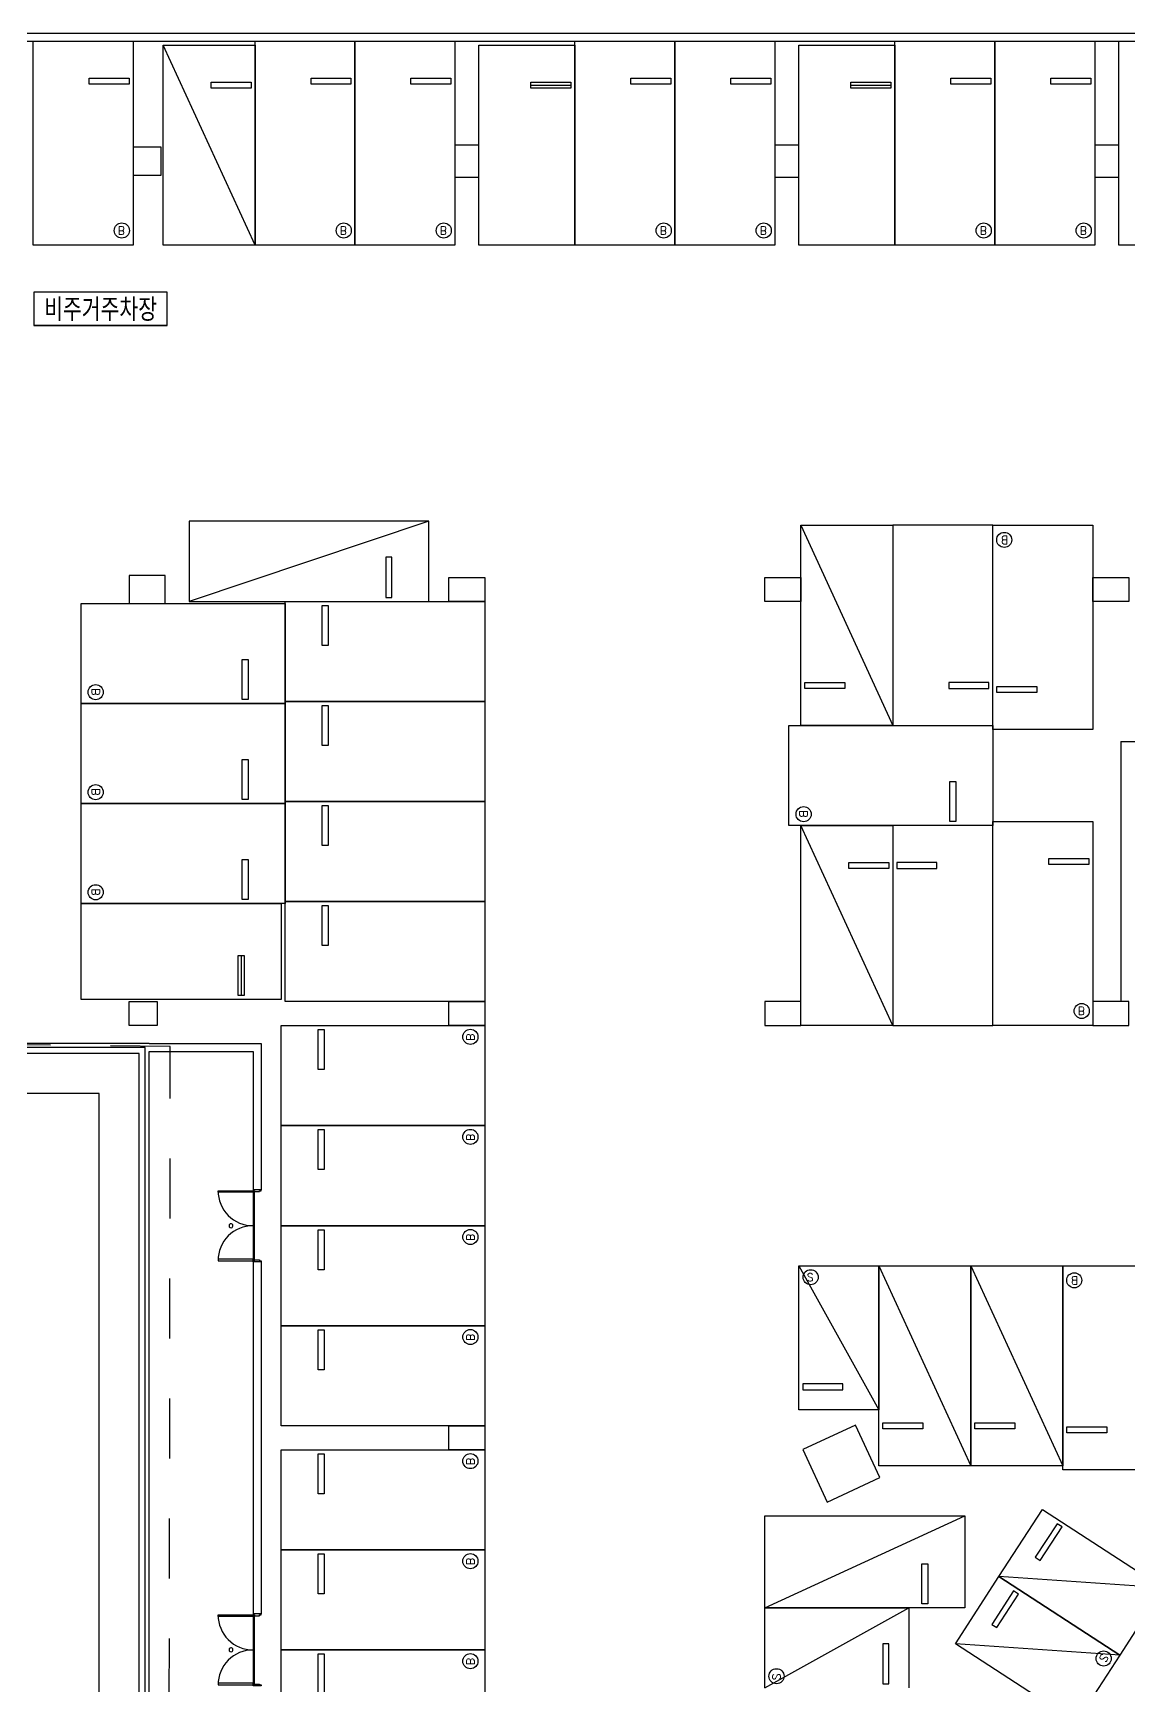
# Model space of a CAD drawing. Header units: millimetres. Extents: x -7614 to 421357, y 87385 to 341757.
# Drawn here: x 321320 to 348720, y 132727 to 174027 of the extents above; entities that cross this region are included whole.
import ezdxf
from ezdxf.enums import TextEntityAlignment as Align

# ---------------------------------------------------------------- set-up
doc = ezdxf.new("R2010")
doc.units = ezdxf.units.MM
doc.header["$LTSCALE"] = 600
doc.header["$MEASUREMENT"] = 0
doc.linetypes.add('HIDDEN', pattern=[2, 1, -1])
for name, color, linetype in [('e-plan', 9, 'CONTINUOUS'), ('e-room-box', 7, 'CONTINUOUS'), ('e-text', 6, 'CONTINUOUS')]:
    doc.layers.add(name, color=color, linetype=linetype)
doc.styles.add('kiahn', font='romans.shx', dxfattribs={"bigfont": 'cadhs.shx'})
doc.styles.add('돋움', font='Dotum.ttf')

msp = doc.modelspace()

# ---------------------------------------------------------------- linework, layer by layer
at = {"layer": 'e-plan'}
for p, q in [((299820, 174027), (351820, 174027)), ((300020, 173827), (351620, 173827)), ((321320, 173827), (323820, 173827)), ((321320, 168727), (321320, 173827)), ((323820, 173827), (323820, 168727)), ((326870, 168727), (324570, 173727)), ((324570, 173727), (326870, 173727)), ((324570, 168727), (324570, 173727)), ((326870, 173827), (329370, 173827)), ((326870, 168727), (326870, 173827)), ((326870, 173727), (326870, 168727)), ((329370, 173827), (331870, 173827)), ((329370, 168727), (329370, 173827)), ((329370, 173827), (329370, 168727)), ((331870, 173827), (331870, 168727)), ((332470, 173727), (334870, 173727)), ((332470, 168727), (332470, 173727)), ((334870, 173827), (337370, 173827)), ((334870, 168727), (334870, 173827)), ((334870, 173727), (334870, 168727)), ((337370, 173827), (339870, 173827)), ((337370, 168727), (337370, 173827)), ((337370, 173827), (337370, 168727)), ((339870, 173827), (339870, 168727)), ((340470, 173727), (342870, 173727)), ((340470, 168727), (340470, 173727)), ((342870, 173827), (345370, 173827)), ((342870, 168727), (342870, 173827)), ((342870, 173727), (342870, 168727)), ((345370, 173827), (345370, 168727)), ((345370, 173827), (347870, 173827)), ((345370, 168727), (345370, 173827)), ((347870, 173827), (347870, 168727)), ((348470, 173827), (350970, 173827)), ((348470, 168727), (348470, 173827)), ((322720, 172752), (322720, 172902)), ((322720, 172902), (323720, 172902)), ((323720, 172752), (322720, 172752)), ((323720, 172902), (323720, 172752)), ((325770, 172652), (325770, 172802)), ((325770, 172802), (326770, 172802)), ((326770, 172652), (325770, 172652)), ((326770, 172802), (326770, 172652)), ((328270, 172752), (328270, 172902)), ((328270, 172902), (329270, 172902)), ((329270, 172752), (328270, 172752)), ((329270, 172902), (329270, 172752)), ((330770, 172752), (330770, 172902)), ((330770, 172902), (331770, 172902)), ((331770, 172752), (330770, 172752)), ((331770, 172902), (331770, 172752)), ((333770, 172652), (333770, 172802)), ((333770, 172802), (334770, 172802)), ((333770, 172727), (334770, 172727)), ((334770, 172652), (333770, 172652)), ((334770, 172802), (334770, 172652)), ((336270, 172752), (336270, 172902)), ((336270, 172902), (337270, 172902)), ((337270, 172752), (336270, 172752)), ((337270, 172902), (337270, 172752)), ((338770, 172752), (338770, 172902)), ((338770, 172902), (339770, 172902)), ((339770, 172752), (338770, 172752)), ((339770, 172902), (339770, 172752)), ((341770, 172652), (341770, 172802)), ((341770, 172802), (342770, 172802)), ((341770, 172727), (342770, 172727)), ((342770, 172652), (341770, 172652)), ((342770, 172802), (342770, 172652)), ((344270, 172752), (344270, 172902)), ((344270, 172902), (345270, 172902)), ((345270, 172752), (344270, 172752)), ((345270, 172902), (345270, 172752)), ((346770, 172752), (346770, 172902)), ((346770, 172902), (347770, 172902)), ((347770, 172752), (346770, 172752)), ((347770, 172902), (347770, 172752)), ((324520, 171177), (323820, 171177)), ((323820, 171177), (323820, 170477)), ((324520, 170477), (324520, 171177)), ((323820, 170477), (324520, 170477)), ((323820, 168727), (321320, 168727)), ((326870, 168727), (324570, 168727)), ((329370, 168727), (326870, 168727)), ((331870, 168727), (329370, 168727)), ((334870, 168727), (332470, 168727)), ((337370, 168727), (334870, 168727)), ((339870, 168727), (337370, 168727)), ((342870, 168727), (340470, 168727)), ((345370, 168727), (342870, 168727)), ((347870, 168727), (345370, 168727)), ((350970, 168727), (348470, 168727)), ((331220, 161827), (325220, 159827)), ((331220, 161827), (325220, 161827)), ((325220, 161827), (325220, 159827)), ((331220, 159827), (331220, 161827)), ((340520, 161727), (342820, 156727)), ((340520, 156727), (340520, 161727)), ((340520, 161727), (342820, 161727)), ((342820, 161727), (342820, 156727)), ((345320, 161727), (342820, 161727)), ((342820, 161727), (342820, 156727)), ((345320, 156627), (345320, 161727)), ((345320, 161727), (347820, 161727)), ((345320, 156727), (345320, 161727)), ((347820, 161727), (347820, 156627)), ((330295, 160927), (330145, 160927)), ((330145, 160927), (330145, 159927)), ((330295, 159927), (330295, 160927)), ((324620, 160477), (323720, 160477)), ((323720, 160477), (323720, 159777)), ((324620, 159777), (324620, 160477)), ((330145, 159927), (330295, 159927)), ((322520, 157277), (322520, 159777)), ((322520, 159777), (327620, 159777)), ((323720, 159777), (324620, 159777)), ((325220, 159827), (331220, 159827)), ((327620, 157327), (327620, 159827)), ((327620, 159827), (332620, 159827)), ((327620, 159777), (327620, 157277)), ((328545, 159727), (328695, 159727)), ((328545, 158727), (328545, 159727)), ((328695, 159727), (328695, 158727)), ((332620, 159827), (332620, 157327)), ((328695, 158727), (328545, 158727)), ((326545, 157377), (326545, 158377)), ((326545, 158377), (326695, 158377)), ((326695, 158377), (326695, 157377)), ((340620, 157652), (340620, 157802)), ((340620, 157802), (341620, 157802)), ((341620, 157802), (341620, 157652)), ((345220, 157802), (344220, 157802)), ((344220, 157802), (344220, 157652)), ((345220, 157652), (345220, 157802)), ((326695, 157377), (326545, 157377)), ((341620, 157652), (340620, 157652)), ((344220, 157652), (345220, 157652)), ((345420, 157552), (345420, 157702)), ((345420, 157702), (346420, 157702)), ((346420, 157552), (345420, 157552)), ((346420, 157702), (346420, 157552)), ((322520, 154777), (322520, 157277)), ((322520, 157277), (327620, 157277)), ((327620, 157277), (322520, 157277)), ((332620, 157327), (327620, 157327)), ((327620, 154827), (327620, 157327)), ((327620, 157327), (332620, 157327)), ((327620, 157277), (327620, 154777)), ((328545, 157227), (328695, 157227)), ((328545, 156227), (328545, 157227)), ((328695, 157227), (328695, 156227)), ((332620, 157327), (332620, 154827)), ((340220, 154227), (340220, 156727)), ((340220, 156727), (345320, 156727)), ((342820, 156727), (340520, 156727)), ((342820, 156727), (345320, 156727)), ((345320, 156727), (345320, 154227)), ((347820, 156627), (345320, 156627)), ((328695, 156227), (328545, 156227)), ((348520, 156327), (351570, 156327)), ((348520, 156327), (348520, 149827)), ((326545, 154877), (326545, 155877)), ((326545, 155877), (326695, 155877)), ((326695, 155877), (326695, 154877)), ((344245, 154327), (344245, 155327)), ((344245, 155327), (344395, 155327)), ((344395, 155327), (344395, 154327)), ((326695, 154877), (326545, 154877)), ((322520, 152277), (322520, 154777)), ((322520, 154777), (327620, 154777)), ((327620, 154777), (322520, 154777)), ((332620, 154827), (327620, 154827)), ((327620, 152327), (327620, 154827)), ((327620, 154827), (332620, 154827)), ((327620, 154777), (327620, 152277)), ((328545, 154727), (328695, 154727)), ((328545, 153727), (328545, 154727)), ((328695, 154727), (328695, 153727)), ((332620, 154827), (332620, 152327)), ((345320, 154227), (340220, 154227)), ((342820, 149227), (340520, 154227)), ((340520, 154227), (342820, 154227)), ((340520, 149227), (340520, 154227)), ((342820, 154227), (342820, 149227)), ((345320, 154227), (342820, 154227)), ((342820, 154227), (342820, 149227)), ((344395, 154327), (344245, 154327)), ((345320, 154327), (347820, 154327)), ((345320, 149227), (345320, 154327)), ((345320, 149227), (345320, 154227)), ((347820, 154327), (347820, 149227)), ((328695, 153727), (328545, 153727)), ((326545, 152377), (326545, 153377)), ((326545, 153377), (326695, 153377)), ((326695, 153377), (326695, 152377)), ((341720, 153152), (341720, 153302)), ((341720, 153302), (342720, 153302)), ((342720, 153302), (342720, 153152)), ((342920, 153302), (342920, 153152)), ((343920, 153302), (342920, 153302)), ((343920, 153152), (343920, 153302)), ((346720, 153252), (346720, 153402)), ((346720, 153402), (347720, 153402)), ((347720, 153252), (346720, 153252)), ((347720, 153402), (347720, 153252)), ((342720, 153152), (341720, 153152)), ((342920, 153152), (343920, 153152)), ((327620, 152277), (322520, 152277)), ((322520, 149877), (322520, 152277)), ((322520, 152277), (327520, 152277)), ((326695, 152377), (326545, 152377)), ((327520, 152277), (327520, 149877)), ((332620, 152327), (327620, 152327)), ((327620, 149827), (327620, 152327)), ((327620, 152327), (332620, 152327)), ((328545, 152227), (328695, 152227)), ((328545, 151227), (328545, 152227)), ((328695, 152227), (328695, 151227)), ((332620, 152327), (332620, 149827)), ((328695, 151227), (328545, 151227)), ((326445, 149977), (326445, 150977)), ((326445, 150977), (326595, 150977)), ((326520, 150977), (326520, 149977)), ((326595, 150977), (326595, 149977)), ((326595, 149977), (326445, 149977)), ((327520, 149877), (322520, 149877)), ((332620, 149827), (327620, 149827)), ((327520, 146727), (327520, 149227)), ((327520, 149227), (332620, 149227)), ((328445, 149127), (328595, 149127)), ((328445, 148127), (328445, 149127)), ((328595, 149127), (328595, 148127)), ((332620, 149227), (332620, 146727)), ((342820, 149227), (340520, 149227)), ((342820, 149227), (345320, 149227)), ((347820, 149227), (345320, 149227)), ((324220, 148777), (298770, 148777)), ((324220, 148777), (327020, 148777)), ((327020, 148777), (327020, 145127)), ((323970, 148527), (193770, 148527)), ((324120, 148677), (298770, 148677)), ((323970, 94727), (323970, 148527)), ((324120, 103027), (324120, 148677)), ((324220, 103027), (324220, 148577)), ((324220, 148577), (326820, 148577)), ((326820, 148577), (326820, 145127)), ((328595, 148127), (328445, 148127)), ((322970, 147527), (192770, 147527)), ((322970, 93727), (322970, 147527)), ((332620, 146727), (327520, 146727)), ((327520, 144227), (327520, 146727)), ((327520, 146727), (332620, 146727)), ((328445, 146627), (328595, 146627)), ((328445, 145627), (328445, 146627)), ((328595, 146627), (328595, 145627)), ((332620, 146727), (332620, 144227)), ((328595, 145627), (328445, 145627)), ((325945, 145102), (326820, 145102)), ((325945, 145062), (325945, 145102)), ((326820, 145062), (325945, 145062)), ((327020, 145127), (326820, 145127)), ((327020, 145127), (326820, 145127)), ((326820, 145127), (326820, 145102)), ((326820, 145102), (326820, 143352)), ((326820, 145102), (326860, 145102)), ((326820, 145102), (326820, 145062)), ((326860, 145102), (326860, 145082)), ((326860, 143372), (326860, 145082)), ((326860, 145082), (326980, 145082)), ((326980, 145082), (326980, 145102)), ((326980, 145102), (327020, 145102)), ((327020, 145102), (327020, 145127)), ((327520, 141727), (327520, 144227)), ((327520, 144227), (332620, 144227)), ((332620, 144227), (327520, 144227)), ((332620, 144227), (332620, 141727)), ((328445, 144127), (328595, 144127)), ((328445, 143127), (328445, 144127)), ((328595, 144127), (328595, 143127)), ((326820, 143392), (325945, 143392)), ((325945, 143392), (325945, 143352)), ((325945, 143352), (326820, 143352)), ((326820, 143352), (326820, 143392)), ((326820, 143327), (326820, 143352)), ((326820, 143352), (326860, 143352)), ((326820, 143327), (326820, 134527)), ((327020, 143327), (326820, 143327)), ((327020, 143327), (326820, 143327)), ((326860, 143352), (326860, 143372)), ((326860, 143372), (326980, 143372)), ((326980, 143372), (326980, 143352)), ((326980, 143352), (327020, 143352)), ((327020, 143352), (327020, 143327)), ((327020, 143327), (327020, 134527)), ((328595, 143127), (328445, 143127)), ((340470, 143227), (342470, 139627)), ((340470, 139627), (340470, 143227)), ((340470, 143227), (342470, 143227)), ((342470, 143227), (344770, 138227)), ((342470, 143227), (342470, 139627)), ((342470, 138227), (342470, 143227)), ((342470, 143227), (344770, 143227)), ((344770, 143227), (347070, 138227)), ((344770, 143227), (344770, 138227)), ((344770, 138227), (344770, 143227)), ((344770, 143227), (347070, 143227)), ((347070, 138127), (347070, 143227)), ((347070, 143227), (349570, 143227)), ((347070, 143227), (347070, 138227)), ((327520, 139227), (327520, 141727)), ((327520, 141727), (332620, 141727)), ((332620, 141727), (327520, 141727)), ((332620, 141727), (332620, 139227)), ((328445, 141627), (328595, 141627)), ((328445, 140627), (328445, 141627)), ((328595, 141627), (328595, 140627)), ((328595, 140627), (328445, 140627)), ((341570, 140277), (340570, 140277)), ((340570, 140277), (340570, 140127)), ((340570, 140127), (341570, 140127)), ((341570, 140127), (341570, 140277)), ((342470, 139627), (340470, 139627)), ((332620, 139227), (327520, 139227)), ((342570, 139152), (342570, 139302)), ((342570, 139302), (343570, 139302)), ((343570, 139302), (343570, 139152)), ((344870, 139152), (344870, 139302)), ((344870, 139302), (345870, 139302)), ((345870, 139302), (345870, 139152)), ((347170, 139052), (347170, 139202)), ((347170, 139202), (348170, 139202)), ((348170, 139202), (348170, 139052)), ((343570, 139152), (342570, 139152)), ((345870, 139152), (344870, 139152)), ((348170, 139052), (347170, 139052)), ((327520, 136127), (327520, 138627)), ((327520, 138627), (332620, 138627)), ((328445, 138527), (328595, 138527)), ((328445, 137527), (328445, 138527)), ((328595, 138527), (328595, 137527)), ((332620, 138627), (332620, 136127)), ((344770, 138227), (342470, 138227)), ((347070, 138227), (344770, 138227)), ((349570, 138127), (347070, 138127)), ((328595, 137527), (328445, 137527)), ((345469, 135460), (346558, 137137)), ((346558, 137137), (349578, 135177)), ((339620, 134677), (344620, 136977)), ((339620, 134677), (339620, 136977)), ((339620, 136977), (344620, 136977)), ((344620, 136977), (344620, 134677)), ((346923, 136781), (346379, 135943)), ((347049, 136700), (346923, 136781)), ((346504, 135861), (347049, 136700)), ((332620, 136127), (327520, 136127)), ((327520, 133627), (327520, 136127)), ((327520, 136127), (332620, 136127)), ((328445, 136027), (328595, 136027)), ((328445, 135027), (328445, 136027)), ((328595, 136027), (328595, 135027)), ((332620, 136127), (332620, 133627)), ((346379, 135943), (346504, 135861)), ((343545, 134777), (343545, 135777)), ((343545, 135777), (343695, 135777)), ((343695, 135777), (343695, 134777)), ((344380, 133783), (345469, 135460)), ((345834, 135104), (345289, 134265)), ((349578, 135177), (345469, 135460)), ((348488, 133499), (345469, 135460)), ((345469, 135460), (348488, 133499)), ((345960, 135022), (345834, 135104)), ((349578, 135177), (348488, 133499)), ((328595, 135027), (328445, 135027)), ((339620, 132677), (343220, 134677)), ((344620, 134677), (339620, 134677)), ((339620, 132677), (339620, 134677)), ((339620, 134677), (343220, 134677)), ((343220, 134677), (343220, 132677)), ((343695, 134777), (343545, 134777)), ((345415, 134184), (345960, 135022)), ((325945, 134502), (326820, 134502)), ((325945, 134462), (325945, 134502)), ((326820, 134462), (325945, 134462)), ((327020, 134527), (326820, 134527)), ((327020, 134527), (326820, 134527)), ((326820, 134527), (326820, 134502)), ((326820, 134502), (326820, 132752)), ((326820, 134502), (326860, 134502)), ((326820, 134502), (326820, 134462)), ((326860, 134502), (326860, 134482)), ((326860, 132772), (326860, 134482)), ((326860, 134482), (326980, 134482)), ((326980, 134482), (326980, 134502)), ((326980, 134502), (327020, 134502)), ((327020, 134502), (327020, 134527)), ((345289, 134265), (345415, 134184)), ((332620, 133627), (327520, 133627)), ((327520, 131127), (327520, 133627)), ((327520, 133627), (332620, 133627)), ((328445, 133527), (328595, 133527)), ((328445, 132527), (328445, 133527)), ((328595, 133527), (328595, 132527)), ((332620, 133627), (332620, 131127)), ((342720, 133777), (342570, 133777)), ((342570, 133777), (342570, 132777)), ((342720, 132777), (342720, 133777)), ((348488, 133499), (344380, 133783)), ((347399, 131822), (344380, 133783)), ((348488, 133499), (347399, 131822)), ((326820, 132792), (325945, 132792)), ((325945, 132792), (325945, 132752)), ((325945, 132752), (326820, 132752)), ((326820, 132752), (326820, 132792)), ((326820, 132727), (326820, 132752)), ((326820, 132752), (326860, 132752)), ((327020, 132727), (326820, 132727)), ((326860, 132752), (326860, 132772)), ((326860, 132772), (326980, 132772)), ((326980, 132772), (326980, 132752)), ((326980, 132752), (327020, 132752)), ((327020, 132752), (327020, 132727)), ((342570, 132777), (342720, 132777))]:
    msp.add_line(p, q, dxfattribs=at)
at = {"layer": 'e-plan', "ltscale": 0.5}
for p, q in [((332470, 171227), (331870, 171227)), ((331870, 171227), (331870, 170427)), ((332470, 170427), (332470, 171227)), ((340470, 171227), (339870, 171227)), ((339870, 171227), (339870, 170427)), ((340470, 170427), (340470, 171227)), ((348470, 171227), (347870, 171227)), ((347870, 171227), (347870, 170427)), ((348470, 170427), (348470, 171227)), ((331870, 170427), (332470, 170427)), ((339870, 170427), (340470, 170427)), ((347870, 170427), (348470, 170427)), ((331720, 160427), (332620, 160427)), ((331720, 159827), (331720, 160427)), ((332620, 160427), (332620, 159827)), ((339620, 160427), (340520, 160427)), ((339620, 159827), (339620, 160427)), ((340520, 160427), (340520, 159827)), ((347820, 160427), (348720, 160427)), ((347820, 159827), (347820, 160427)), ((348720, 160427), (348720, 159827)), ((332620, 159827), (331720, 159827)), ((340520, 159827), (339620, 159827)), ((348720, 159827), (347820, 159827)), ((323720, 149827), (324420, 149827)), ((323720, 149227), (323720, 149827)), ((324420, 149827), (324420, 149227)), ((331720, 149827), (332620, 149827)), ((331720, 149227), (331720, 149827)), ((332620, 149827), (332620, 149227)), ((340520, 149827), (339620, 149827)), ((339620, 149827), (339620, 149227)), ((340520, 149227), (340520, 149827)), ((348720, 149827), (347820, 149827)), ((347820, 149827), (347820, 149227)), ((348720, 149227), (348720, 149827)), ((324420, 149227), (323720, 149227)), ((332620, 149227), (331720, 149227)), ((339620, 149227), (340520, 149227)), ((347820, 149227), (348720, 149227)), ((331720, 139227), (332620, 139227)), ((331720, 138627), (331720, 139227)), ((332620, 139227), (332620, 138627)), ((341881, 139245), (340567, 138633)), ((342494, 137931), (341881, 139245)), ((332620, 138627), (331720, 138627)), ((340567, 138633), (341179, 137318)), ((341179, 137318), (342494, 137931))]:
    msp.add_line(p, q, dxfattribs=at)
at = {"layer": 'e-plan', "linetype": 'HIDDEN', "ltscale": 2.5}
for p, q in [((324753, 148705), (261238, 149439)), ((324704, 117409), (324753, 148705))]:
    msp.add_line(p, q, dxfattribs=at)
at = {"layer": 'e-plan'}
for centre in [(323539, 169092), (329089, 169092), (331589, 169092), (337089, 169092), (339589, 169092), (345089, 169092), (347589, 169092), (345602, 161362), (322886, 157558), (322886, 155058), (340586, 154508), (322886, 152558), (347539, 149592), (332255, 148945), (332255, 146445), (332255, 143945), (347352, 142862), (332255, 141445), (332255, 138345), (332255, 135845), (332255, 133345)]:
    msp.add_circle(centre, 189, dxfattribs=at)
at = {"layer": 'e-plan', "lineweight": -3}
for centre in [(340762, 142939), (348088, 133411), (339908, 132969)]:
    msp.add_circle(centre, 189, dxfattribs=at)
at = {"layer": 'e-plan'}
for centre, radius, start, end in [((326820, 145102), 875, 179.9999, 270.0001), ((326820, 143352), 875, 89.9998, 180), ((326270, 144227), 50, 120, 300), ((326270, 144227), 50, 300, 120), ((326820, 134502), 875, 179.9999, 270.0001), ((326820, 132752), 875, 89.9998, 180), ((326270, 133627), 50, 120, 300), ((326270, 133627), 50, 300, 120)]:
    msp.add_arc(centre, radius, start, end, dxfattribs=at)
at = {"layer": 'e-room-box'}
for p, q in [((324677, 167550), (321343, 167550)), ((321343, 167550), (321343, 166717)), ((324677, 166717), (324677, 167550)), ((324677, 166717), (321343, 166717)), ((321343, 166717), (324677, 166717))]:
    msp.add_line(p, q, dxfattribs=at)

# ---------------------------------------------------------------- texts
at = {"layer": 'e-plan', "style": 'kiahn', "text_generation_flag": 4}
for p in [(323440, 169193), (328990, 169193), (331490, 169193), (336990, 169193), (339490, 169193), (344990, 169193), (347490, 169193), (347440, 149693)]:
    msp.add_text('B', height=200, dxfattribs=at).set_placement(p)
for rotation, p in [(180, (345701, 161260)), (270, (322987, 157657)), (270, (322987, 155157)), (270, (340687, 154607)), (270, (322987, 152657)), (90, (332154, 148846)), (90, (332154, 146346)), (90, (332154, 143846)), (180, (347451, 142760)), (90, (332154, 141346)), (90, (332154, 138246)), (90, (332154, 135746)), (90, (332154, 133246))]:
    msp.add_text('B', height=200, rotation=rotation, dxfattribs=at).set_placement(p)
at = {"layer": 'e-plan', "lineweight": -3, "style": 'kiahn'}
msp.add_text('S', height=200, dxfattribs=at).set_placement((340663, 142837))
for rotation, p in [(237, (348057, 133550)), (90, (340010, 132870))]:
    msp.add_text('S', height=200, rotation=rotation, dxfattribs=at).set_placement(p)
at = {"layer": 'e-text', "style": '돋움', "width": 0.75}
msp.add_text('비주거주차장', height=500, dxfattribs=at).set_placement((323010, 167134), align=Align.MIDDLE_CENTER)

doc.saveas('drawing.dxf')
